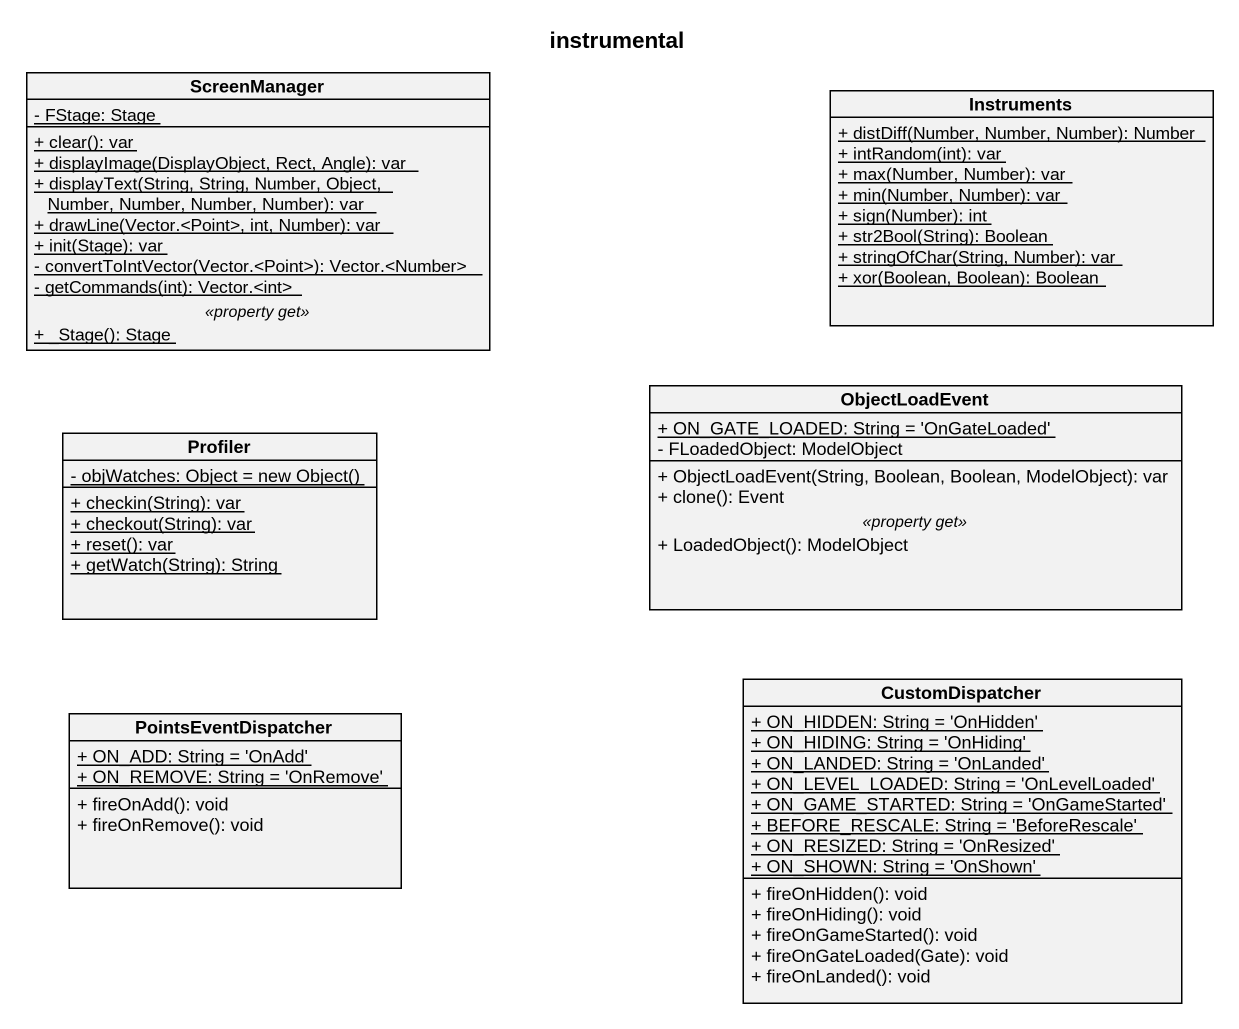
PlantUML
@startuml
title instrumental
hide circle
hide empty members
skinparam classAttributeIconSize 0
class ScreenManager {
  {static} - FStage: Stage
  --
  {static} + clear(): var
  {static} + displayImage(DisplayObject, Rect, Angle): var
  {static} + displayText(String, String, Number, Object, Number, Number, Number, Number): var
  {static} + drawLine(Vector.<Point>, int, Number): var
  {static} + init(Stage): var
  {static} - convertToIntVector(Vector.<Point>): Vector.<Number>
  {static} - getCommands(int): Vector.<int>
  .. <<property get>> ..
  {static} + _Stage(): Stage
}
class Instruments {
  {static} + distDiff(Number, Number, Number): Number
  {static} + intRandom(int): var
  {static} + max(Number, Number): var
  {static} + min(Number, Number): var
  {static} + sign(Number): int
  {static} + str2Bool(String): Boolean
  {static} + stringOfChar(String, Number): var
  {static} + xor(Boolean, Boolean): Boolean
}
class Profiler {
  {static} {field} - objWatches: Object = new Object()
  {static} + checkin(String): var
  {static} + checkout(String): var
  {static} + reset(): var
  {static} + getWatch(String): String
}
class ObjectLoadEvent {
  {static} + ON_GATE_LOADED: String = 'OnGateLoaded'
  - FLoadedObject: ModelObject
  --
  + ObjectLoadEvent(String, Boolean, Boolean, ModelObject): var
  + clone(): Event
  .. <<property get>> ..
  + LoadedObject(): ModelObject
}
class PointsEventDispatcher {
  {static} + ON_ADD: String = 'OnAdd'
  {static} + ON_REMOVE: String = 'OnRemove'
  + fireOnAdd(): void
  + fireOnRemove(): void
}
class CustomDispatcher {
  {static} + ON_HIDDEN: String = 'OnHidden'
  {static} + ON_HIDING: String = 'OnHiding'
  {static} + ON_LANDED: String = 'OnLanded'
  {static} + ON_LEVEL_LOADED: String = 'OnLevelLoaded'
  {static} + ON_GAME_STARTED: String = 'OnGameStarted'
  {static} + BEFORE_RESCALE: String = 'BeforeRescale'
  {static} + ON_RESIZED: String = 'OnResized'
  {static} + ON_SHOWN: String = 'OnShown'
  + fireOnHidden(): void
  + fireOnHiding(): void
  + fireOnGameStarted(): void
  + fireOnGateLoaded(Gate): void
  + fireOnLanded(): void
}
@enduml
